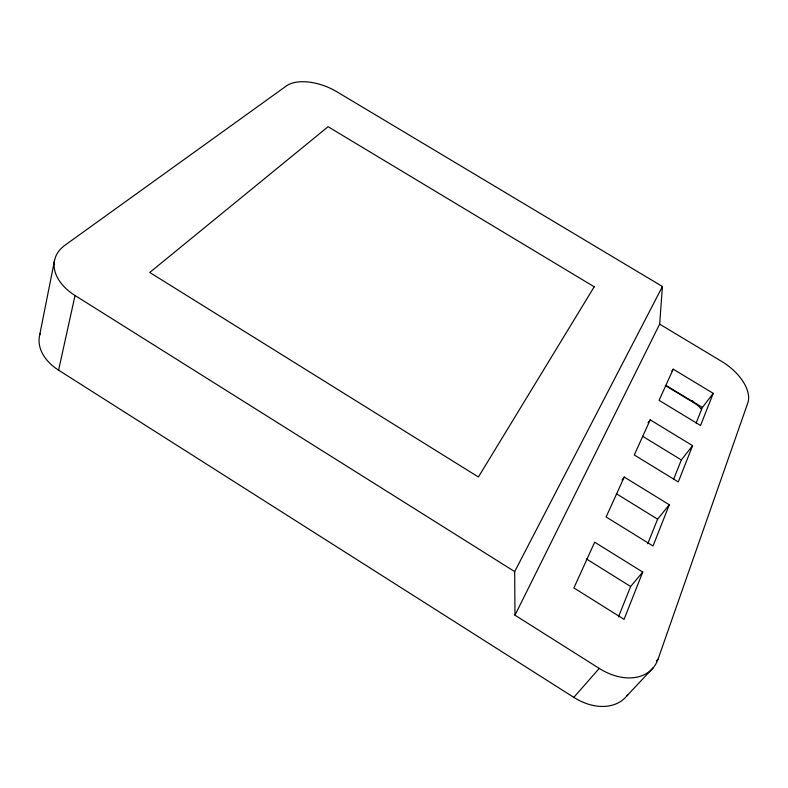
<?xml version="1.0" encoding="UTF-8"?>
<svg xmlns="http://www.w3.org/2000/svg" width="788" height="788" viewBox="0 0 788 788"><rect width="100%" height="100%" fill="white"/><g stroke="black" fill="none" stroke-linecap="round" stroke-linejoin="round"><path stroke-width="1.18" d="M659.654 324.144L721.808 361.505A40.208 22.527 35.5 0 1 747.792 402.993L658.049 659.172A52.826 37.184 43.1 0 1 599.244 668.411L514.978 615.201L659.654 324.144L662.432 286.517L336.821 91.743A39.518 20.882 21.7 0 0 286.32 85.981L64.99 245.216A52.343 33.884 13.5 0 0 75.047 295.5L58.588 370.163L573.812 697.37A51.24 37.194 44.2 0 0 627.938 694.474M39.558 335.58L54.559 260.276M642.732 572.058L624.076 619.358L573.91 587.937L594.684 542.183L642.732 572.058L630.646 586.499L618.472 616.866M669.288 504.753L653.016 545.995L606.13 516.967L624.244 477.055L669.288 504.753L657.616 519.164L647.785 543.7M692.603 445.663L678.291 481.931L634.271 454.962L650.218 419.837L692.603 445.663L681.344 459.936L673.602 479.262M713.239 393.36L700.552 425.51L659.073 400.324L673.218 369.178L713.239 393.36L702.374 407.445L696.129 423.028M514.978 615.201L514.682 571.595L662.432 286.517M671.829 371.089L673.218 369.178M648.081 422.752L650.218 419.837M622.037 480L624.244 477.055M573.812 697.37L599.244 668.411M656.394 660.945L658.049 659.172M626.598 696.188L653.173 667.8M665.978 385.391L702.374 407.445M665.358 385.519L694.75 403.328A13.928 8.107 35.9 0 1 701.586 409.671M642.653 436.306L681.344 459.936M616.305 493.682L657.616 519.164M586.4 558.909L630.646 586.499M75.047 295.5L514.682 571.595M692.386 400.718L694.75 403.328M58.588 370.163A49.427 34.13 11.6 0 1 40.129 333.403M594.221 286.783L478.414 476.996L149.75 272.471L328.084 126.72L594.221 286.783"/></g></svg>
